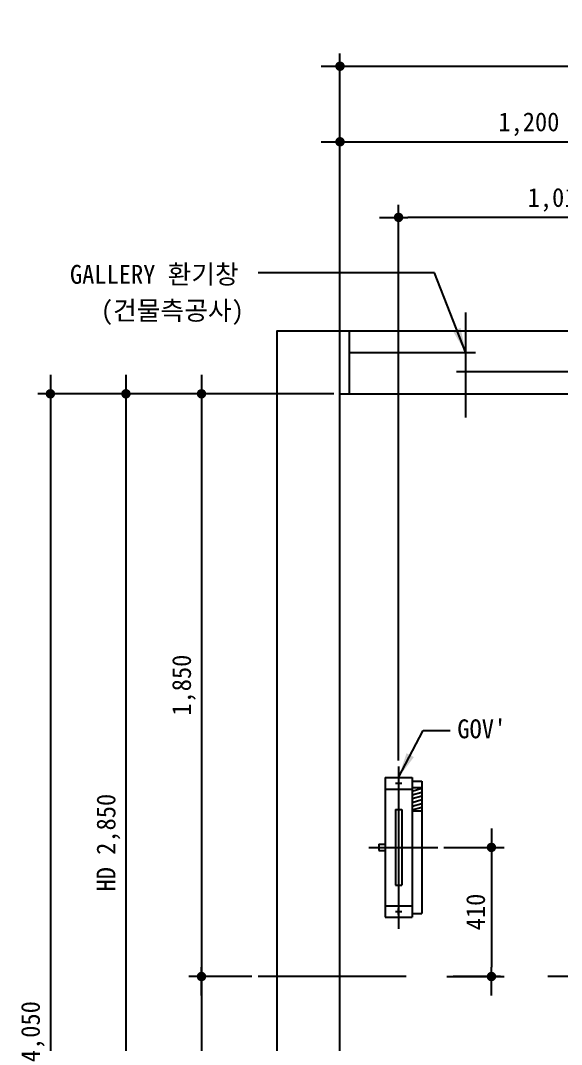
# Model space of a CAD drawing. Extents: x -9109 to 174251, y 57759 to 115528.
# Drawn here: x 75614 to 77332, y 105691 to 108942 of the extents above; entities that cross this region are included whole.
import ezdxf

# ---------------------------------------------------------------- set-up
doc = ezdxf.new("R2010")
doc.units = 0
doc.header["$LTSCALE"] = 600
doc.header["$MEASUREMENT"] = 0
doc.linetypes.add('CENTER', pattern=[2, 1.25, -0.25, 0.25, -0.25])
doc.layers.get('0').update_dxf_attribs({"linetype": 'CONTINUOUS'})
for name, color, linetype in [('1', 3, 'CONTINUOUS'), ('3', 1, 'CENTER'), ('A-DIMS', 7, 'CONTINUOUS')]:
    doc.layers.add(name, color=color, linetype=linetype)
doc.layers.add('A-MKXS-LEAD', color=7, linetype='CONTINUOUS', lineweight=25)
doc.layers.add('A-MKXS-TEXT1', color=3, linetype='CONTINUOUS', lineweight=25)
doc.styles.add('HY울릉도L', font='')
doc.styles.add('OTIS', font='')
doc.styles.add('굴림', font='')
doc.styles.add('돋움체', font='')
doc.styles.get('HY울릉도L').set_extended_font_data('Dotum')
doc.styles.get('OTIS').set_extended_font_data('Dotum')
doc.styles.get('굴림').set_extended_font_data('Dotum')
doc.styles.get('돋움체').set_extended_font_data('DotumChe')
doc.dimstyles.new('CDIM', dxfattribs={"dimtxt": 3, "dimasz": 1.5, "dimexe": 2, "dimexo": 1, "dimgap": 1, "dimtad": 1, "dimdec": 0, "dimrnd": 0.5, "dimzin": 0, "dimdsep": 32, "dimlunit": 6, "dimtxsty": 'HY울릉도L', "dimblk1": '_CIDOT', "dimblk2": '_CIDOT', "dimsah": 1, "dimcen": 5.5, "dimclrd": 2, "dimclre": 2, "dimclrt": 7, "dimadec": 0, "dimazin": 0, "dimtfac": 1, "dimtdec": 0, "dimtix": 1, "dimtmove": 2, "dimatfit": 1, "dimldrblk": '_CIDOT', "dimfxl": 1, "dimtolj": 1, "dimtzin": 0, "dimlwd": -1, "dimarcsym": 0})
doc.dimstyles.new('OTIS', dxfattribs={"dimscale": 100, "dimtxt": 2.25, "dimasz": 2, "dimexe": 0.8, "dimexo": 0.8, "dimgap": 0.7, "dimtad": 1, "dimdsep": 46, "dimtxsty": '굴림', "dimblk": 'DOT', "dimcen": 0, "dimclrd": 3, "dimclre": 3, "dimclrt": 3, "dimadec": 0, "dimazin": 0, "dimtfac": 1, "dimtmove": 0, "dimatfit": 3, "dimfxl": 1, "dimtolj": 1, "dimarcsym": 0})

# ---------------------------------------------------------------- blocks, each defined once
blk = doc.blocks.new('_CIDOT')
at = {"color": 0, "linetype": 'ByBlock'}
blk.add_line((2, 0), (-1, 0), dxfattribs=at)
at = {"color": 0, "linetype": 'ByBlock', "const_width": 0.5}
blk.add_lwpolyline([(-0.25, 0, 1), (0.25, 0, 1)], format="xyb", close=True, dxfattribs=at)
blk = doc.blocks.new('*D670')
at = {"layer": 'A-DIMS', "lineweight": -2, "transparency": 16777216}
for p, q in [((76958.9, 106317.1), (77149.7, 106317.1)), ((76967.9, 105907.1), (77149.7, 105907.1))]:
    blk.add_line(p, q, dxfattribs=at)
at = {"layer": 'A-DIMS', "transparency": 16777216}
blk.add_line((77109.7, 106287.1), (77109.7, 105937.1), dxfattribs=at)
at = {"layer": 'A-DIMS', "transparency": 16777216, "xscale": 30, "yscale": 30, "zscale": 30}
for p, rotation in [((77109.7, 106317.1), 90), ((77109.7, 105907.1), 270)]:
    blk.add_blockref('_CIDOT', p, dxfattribs=dict(at, rotation=rotation))
at = {"layer": 'A-DIMS', "color": 3, "transparency": 16777216, "insert": (77059.7, 106112.1), "char_height": 60, "attachment_point": 5, "rotation": 90, "style": '돋움체'}
blk.add_mtext('\\A1;410', dxfattribs=at)
blk = doc.blocks.new('*D671')
at = {"layer": 'A-DIMS', "lineweight": -2, "transparency": 16777216}
for p, q in [((76814.6, 106593.5), (76814.6, 108357.1)), ((77828.6, 108057.1), (77828.6, 108357.1))]:
    blk.add_line(p, q, dxfattribs=at)
at = {"layer": 'A-DIMS', "transparency": 16777216}
blk.add_line((77798.6, 108317.1), (76844.6, 108317.1), dxfattribs=at)
at = {"layer": 'A-DIMS', "transparency": 16777216, "xscale": 30, "yscale": 30, "zscale": 30, "rotation": 180}
blk.add_blockref('_CIDOT', (76814.6, 108317.1), dxfattribs=at)
at = {"layer": 'A-DIMS', "transparency": 16777216, "xscale": 30, "yscale": 30, "zscale": 30}
blk.add_blockref('_CIDOT', (77828.6, 108317.1), dxfattribs=at)
at = {"layer": 'A-DIMS', "color": 3, "transparency": 16777216, "insert": (77321.6, 108372.8), "char_height": 60, "attachment_point": 5, "style": '돋움체'}
blk.add_mtext('\\A1;{\\C7;1,014}', dxfattribs=at)
blk = doc.blocks.new('*D695')
at = {"layer": 'A-DIMS', "lineweight": -2, "transparency": 16777216}
for p, q in [((76628.6, 107777.1), (76628.6, 108597.1)), ((77828.6, 108057.1), (77828.6, 108597.1))]:
    blk.add_line(p, q, dxfattribs=at)
at = {"layer": 'A-DIMS', "transparency": 16777216}
blk.add_line((76658.6, 108557.1), (77798.6, 108557.1), dxfattribs=at)
at = {"layer": 'A-DIMS', "transparency": 16777216, "xscale": 30, "yscale": 30, "zscale": 30, "rotation": 180}
blk.add_blockref('_CIDOT', (76628.6, 108557.1), dxfattribs=at)
at = {"layer": 'A-DIMS', "transparency": 16777216, "xscale": 30, "yscale": 30, "zscale": 30}
blk.add_blockref('_CIDOT', (77828.6, 108557.1), dxfattribs=at)
at = {"layer": 'A-DIMS', "color": 3, "transparency": 16777216, "insert": (77228.6, 108612.8), "char_height": 60, "attachment_point": 5, "style": '돋움체'}
blk.add_mtext('\\A1;1,200', dxfattribs=at)
blk = doc.blocks.new('*D697')
at = {"layer": 'A-DIMS', "lineweight": -2, "transparency": 16777216}
for p, q in [((76628.6, 107777.1), (76628.6, 108837.1)), ((78978.6, 107777.1), (78978.6, 108837.1))]:
    blk.add_line(p, q, dxfattribs=at)
at = {"layer": 'A-DIMS', "transparency": 16777216}
blk.add_line((76658.6, 108797.1), (78948.6, 108797.1), dxfattribs=at)
at = {"layer": 'A-DIMS', "transparency": 16777216, "xscale": 30, "yscale": 30, "zscale": 30, "rotation": 180}
blk.add_blockref('_CIDOT', (76628.6, 108797.1), dxfattribs=at)
at = {"layer": 'A-DIMS', "transparency": 16777216, "xscale": 30, "yscale": 30, "zscale": 30}
blk.add_blockref('_CIDOT', (78978.6, 108797.1), dxfattribs=at)
at = {"layer": 'A-DIMS', "color": 3, "transparency": 16777216, "insert": (77803.6, 108852.8), "char_height": 60, "attachment_point": 5, "style": '돋움체'}
blk.add_mtext('\\A1;HW 2,350', dxfattribs=at)
blk = doc.blocks.new('*D663')
at = {"layer": 'A-DIMS', "lineweight": -2, "transparency": 16777216}
for p, q in [((76608.6, 107757.1), (76148.6, 107757.1)), ((76348.6, 105907.1), (76148.6, 105907.1))]:
    blk.add_line(p, q, dxfattribs=at)
at = {"layer": 'A-DIMS', "transparency": 16777216}
blk.add_line((76188.6, 107727.1), (76188.6, 105937.1), dxfattribs=at)
at = {"layer": 'A-DIMS', "transparency": 16777216, "xscale": 30, "yscale": 30, "zscale": 30}
for p, rotation in [((76188.6, 107757.1), 90), ((76188.6, 105907.1), 270)]:
    blk.add_blockref('_CIDOT', p, dxfattribs=dict(at, rotation=rotation))
at = {"layer": 'A-DIMS', "color": 3, "transparency": 16777216, "insert": (76132.9, 106832.1), "char_height": 60, "attachment_point": 5, "rotation": 90, "style": '돋움체'}
blk.add_mtext('\\A1;1,850', dxfattribs=at)
blk = doc.blocks.new('*D664')
at = {"layer": 'A-DIMS', "lineweight": -2, "transparency": 16777216}
for p, q in [((76348.6, 105907.1), (76148.6, 105907.1)), ((76608.6, 104907.1), (76148.6, 104907.1))]:
    blk.add_line(p, q, dxfattribs=at)
at = {"layer": 'A-DIMS', "transparency": 16777216}
blk.add_line((76188.6, 105877.1), (76188.6, 104937.1), dxfattribs=at)
at = {"layer": 'A-DIMS', "transparency": 16777216, "xscale": 30, "yscale": 30, "zscale": 30}
for p, rotation in [((76188.6, 105907.1), 90), ((76188.6, 104907.1), 270)]:
    blk.add_blockref('_CIDOT', p, dxfattribs=dict(at, rotation=rotation))
at = {"layer": 'A-DIMS', "color": 3, "transparency": 16777216, "insert": (76132.9, 105407.1), "char_height": 60, "attachment_point": 5, "rotation": 90, "style": '돋움체'}
blk.add_mtext('\\A1;1,000', dxfattribs=at)
blk = doc.blocks.new('*D665')
at = {"layer": 'A-DIMS', "lineweight": -2, "transparency": 16777216}
for p, q in [((76608.6, 107757.1), (75668.6, 107757.1)), ((76608.6, 103707.1), (75668.6, 103707.1))]:
    blk.add_line(p, q, dxfattribs=at)
at = {"layer": 'A-DIMS', "transparency": 16777216}
blk.add_line((75708.6, 107727.1), (75708.6, 103737.1), dxfattribs=at)
at = {"layer": 'A-DIMS', "transparency": 16777216, "xscale": 30, "yscale": 30, "zscale": 30}
for p, rotation in [((75708.6, 107757.1), 90), ((75708.6, 103707.1), 270)]:
    blk.add_blockref('_CIDOT', p, dxfattribs=dict(at, rotation=rotation))
at = {"layer": 'A-DIMS', "color": 3, "transparency": 16777216, "insert": (75652.9, 105732.1), "char_height": 60, "attachment_point": 5, "rotation": 90, "style": '돋움체'}
blk.add_mtext('\\A1;4,050', dxfattribs=at)
blk = doc.blocks.new('*D666')
at = {"layer": 'A-DIMS', "lineweight": -2, "transparency": 16777216}
for p, q in [((76608.6, 107757.1), (75908.6, 107757.1)), ((76608.6, 104907.1), (75908.6, 104907.1))]:
    blk.add_line(p, q, dxfattribs=at)
at = {"layer": 'A-DIMS', "transparency": 16777216}
blk.add_line((75948.6, 107727.1), (75948.6, 104937.1), dxfattribs=at)
at = {"layer": 'A-DIMS', "transparency": 16777216, "xscale": 30, "yscale": 30, "zscale": 30}
for p, rotation in [((75948.6, 107757.1), 90), ((75948.6, 104907.1), 270)]:
    blk.add_blockref('_CIDOT', p, dxfattribs=dict(at, rotation=rotation))
at = {"layer": 'A-DIMS', "color": 3, "transparency": 16777216, "insert": (75892.9, 106332.1), "char_height": 60, "attachment_point": 5, "rotation": 90, "style": '돋움체'}
blk.add_mtext('\\A1;HD 2,850', dxfattribs=at)
blk = doc.blocks.new('B-G')
for p, q in [((200, 800), (0, 800)), ((200, 770), (0, 770)), ((130, 770), (130, 370)), ((70, 430), (70, 30)), ((200, 30), (0, 30)), ((200, 0), (0, 0))]:
    blk.add_line(p, q)
at = {"layer": '3'}
blk.add_line((275.1, 400), (-58.2, 400), dxfattribs=at)

msp = doc.modelspace()

# ---------------------------------------------------------------- linework, layer by layer
for p, q in [((76804.6, 106520.6), (76824.6, 106520.6)), ((76814.6, 106530.6), (76814.6, 106510.6)), ((76804.6, 106437.1), (76804.6, 106197.1)), ((76804.6, 106437.1), (76824.6, 106437.1)), ((76824.6, 106437.1), (76824.6, 106197.1)), ((76804.6, 106197.1), (76824.6, 106197.1)), ((76804.6, 106113.6), (76824.6, 106113.6)), ((76814.6, 106103.6), (76814.6, 106123.6))]:
    msp.add_line(p, q)
msp.add_lwpolyline([(79178.6, 103507.1), (76428.6, 103507.1), (76428.6, 107957.1), (79178.6, 107957.1)], close=True)
msp.add_lwpolyline([(78168.6, 107757.1), (78978.6, 107757.1), (78978.6, 103707.1), (76628.6, 103707.1), (76628.6, 107757.1), (77488.6, 107757.1)])
at = {"layer": '1'}
for p, q in [((76771.6, 106539.1), (76771.6, 106095.1)), ((76771.6, 106539.1), (76857.6, 106539.1)), ((76857.6, 106539.1), (76857.6, 106095.1)), ((76771.6, 106502.1), (76857.6, 106502.1)), ((76857.6, 106527.1), (76888.6, 106527.1)), ((76857.6, 106507.3), (76888.6, 106507.3)), ((76857.6, 106495.9), (76888.6, 106504.9)), ((76888.6, 106527.1), (76888.6, 106107.1)), ((76857.6, 106483.9), (76888.6, 106492.9)), ((76857.6, 106471.9), (76888.6, 106480.9)), ((76857.6, 106459.9), (76888.6, 106468.9)), ((76857.6, 106447.9), (76888.6, 106456.9)), ((76857.6, 106435.9), (76888.6, 106444.9)), ((76857.6, 106432.9), (76888.6, 106432.9)), ((76751.6, 106327.1), (76751.6, 106307.1)), ((76751.6, 106327.1), (76771.6, 106327.1)), ((76751.6, 106307.1), (76771.6, 106307.1)), ((76771.6, 106132.1), (76857, 106132.1)), ((76771.6, 106132.1), (76857.6, 106132.1)), ((76771.6, 106095.1), (76857, 106095.1)), ((76771.6, 106095.1), (76857.6, 106095.1)), ((76857.6, 106107.1), (76888, 106107.1)), ((76858.2, 106107.1), (76888.6, 106107.1))]:
    msp.add_line(p, q, dxfattribs=at)
at = {"layer": '3'}
for p, q in [((76814.6, 106573.5), (76814.6, 106058.5)), ((76720.1, 106317.1), (76938.9, 106317.1)), ((79238.6, 105907.1), (76368.6, 105907.1))]:
    msp.add_line(p, q, dxfattribs=at)
at = {"layer": 'A-MKXS-LEAD'}
for p, q in [((76928.3, 108141.4), (76369, 108141.4)), ((76892.6, 106688.4), (76978.5, 106688.4))]:
    msp.add_line(p, q, dxfattribs=at)

# ---------------------------------------------------------------- block references
at = {"rotation": 270}
msp.add_blockref('B-G', (76628.6, 107957.1), dxfattribs=at)

# ---------------------------------------------------------------- texts
at = {"layer": 'A-MKXS-TEXT1', "style": '돋움체'}
for s, p in [('GALLERY 환기창', (75770.8, 108106.4)), ('(건물측공사)', (75869, 107991.6)), ("GOV'", (77001.4, 106663.5))]:
    msp.add_text(s, height=60, dxfattribs=at).set_placement(p)

# ---------------------------------------------------------------- dimensions: what is measured, and where the dimension line sits
at = {"layer": 'A-DIMS'}
dim = msp.add_linear_dim(base=(78978.6, 108797.1), p1=(76628.6, 107757.1), p2=(78978.6, 107757.1), text='HW <>', dimstyle='CDIM', override={"dimscale": 20, "dimtxsty": '돋움체', "dimclrd": 256, "dimclre": 256, "dimclrt": 3}, dxfattribs=at)
dim.commit()
dim.dimension.update_dxf_attribs({"geometry": '*D697', "text_midpoint": (77803.6, 108852.8)})
dim = msp.add_linear_dim(base=(77828.6, 108557.1), p1=(76628.6, 107757.1), p2=(77828.6, 108037.1), dimstyle='CDIM', override={"dimscale": 20, "dimtxsty": '돋움체', "dimclrd": 256, "dimclre": 256, "dimclrt": 3}, dxfattribs=at)
dim.commit()
dim.dimension.update_dxf_attribs({"geometry": '*D695', "text_midpoint": (77228.6, 108612.8)})
for base, p1, p2, angle, text, picture, middle in [((76814.6, 108317.1), (77828.6, 108037.1), (76814.6, 106573.5), 180, '{\\C7;<>}', '*D671', (77321.6, 108372.8)), ((75948.6, 104907.1), (76628.6, 107757.1), (76628.6, 104907.1), 90, 'HD <>', '*D666', (75892.9, 106332.1))]:
    dim = msp.add_linear_dim(base=base, p1=p1, p2=p2, angle=angle, text=text, dimstyle='CDIM', override={"dimscale": 20, "dimtxsty": '돋움체', "dimclrd": 256, "dimclre": 256, "dimclrt": 3}, dxfattribs=at)
    dim.commit()
    dim.dimension.update_dxf_attribs({"geometry": picture, "text_midpoint": middle})
for base, p1, p2, picture, middle in [((75708.6, 103707.1), (76628.6, 107757.1), (76628.6, 103707.1), '*D665', (75652.9, 105732.1)), ((76188.6, 105907.1), (76628.6, 107757.1), (76368.6, 105907.1), '*D663', (76132.9, 106832.1)), ((77109.7, 105907.1), (76938.9, 106317.1), (76947.9, 105907.1), '*D670', (77059.7, 106112.1)), ((76188.6, 104907.1), (76368.6, 105907.1), (76628.6, 104907.1), '*D664', (76132.9, 105407.1))]:
    dim = msp.add_linear_dim(base=base, p1=p1, p2=p2, angle=90, dimstyle='CDIM', override={"dimscale": 20, "dimtxsty": '돋움체', "dimclrd": 256, "dimclre": 256, "dimclrt": 3}, dxfattribs=at)
    dim.commit()
    dim.dimension.update_dxf_attribs({"geometry": picture, "text_midpoint": middle})

# ---------------------------------------------------------------- leaders
at = {"layer": 'A-MKXS-LEAD'}
for points in [[(77028.6, 107887.1), (76928.3, 108141.4)], [(76814.6, 106539.1, 0), (76892.6, 106688.4, 0)]]:
    msp.add_leader(points, dimstyle='OTIS', override={"dimscale": 40, "dimtad": 0, "dimtxsty": 'OTIS', "dimclrd": 256, "dimatfit": 0}, dxfattribs=at)

doc.saveas('drawing.dxf')
